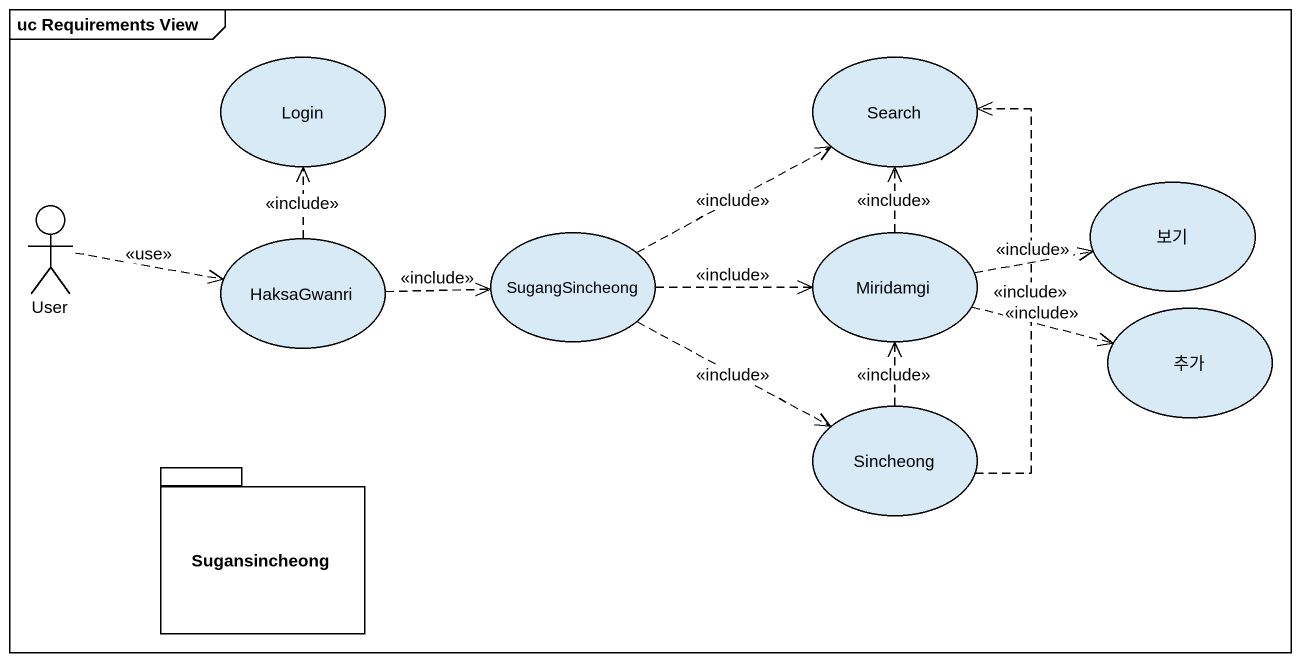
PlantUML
@startuml
mainframe uc Requirements View
usecase Login
usecase Search
usecase 보기
actor User
usecase HaksaGwanri
usecase SugangSincheong
usecase Miridamgi
usecase 추가
package Sugansincheong {
}
usecase Sincheong
User .right.> HaksaGwanri : <<use>>
HaksaGwanri .up.> Login : <<include>>
HaksaGwanri .right.> SugangSincheong : <<include>>
SugangSincheong .right.> Search : <<include>>
SugangSincheong .right.> Miridamgi : <<include>>
SugangSincheong .right.> Sincheong : <<include>>
Miridamgi .up.> Search : <<include>>
Miridamgi .right.> 보기 : <<include>>
Miridamgi .right.> 추가 : <<include>>
Sincheong .up.> Search : <<include>>
Sincheong .up.> Miridamgi : <<include>>
@enduml
